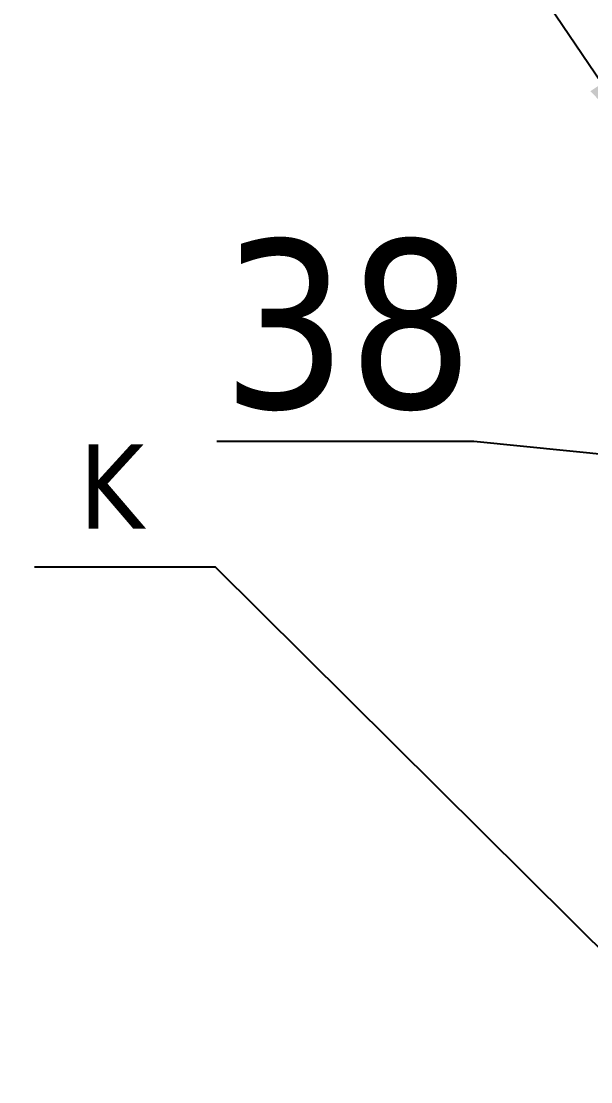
# Model space of a CAD drawing. Header units: millimetres. Extents: x 651 to 8859, y -354 to 894.
# Drawn here: x 2299.06 to 2316, y 65.37 to 96.87 of the extents above; entities that cross this region are included whole.
import ezdxf
from ezdxf import colors
from ezdxf.entities.mleader import LeaderData, LeaderLine
from ezdxf.math import Vec2, Vec3

# ---------------------------------------------------------------- set-up
doc = ezdxf.new("R2010")
doc.units = ezdxf.units.MM
doc.layers.get('0').update_dxf_attribs({"lineweight": 18})
doc.layers.add('cienka', color=7, linetype='Continuous', lineweight=9)
doc.styles.get("Standard").update_dxf_attribs({"font": 'tahoma.ttf'})

# ---------------------------------------------------------------- blocks, each defined once
blk = doc.blocks.new('_Dot')
at = {"color": 0, "linetype": 'ByBlock', "lineweight": -2}
blk.add_line((-0.5, 0), (-1, 0), dxfattribs=at)
at = {"color": 0, "linetype": 'ByBlock', "const_width": 0.5}
blk.add_lwpolyline([(-0.25, 0, 1), (0.25, 0, 1)], format="xyb", close=True, dxfattribs=at)

msp = doc.modelspace()

# ---------------------------------------------------------------- texts
at = {"layer": 'cienka', "insert": (2301.743, 83.051), "char_height": 2.5, "attachment_point": 5}
msp.add_mtext_dynamic_manual_height_columns('K', width=4.57131, gutter_width=12.5, heights=[0], dxfattribs=at)

# ---------------------------------------------------------------- leaders
at = {"layer": 'cienka'}
ml = msp.add_multileader_mtext('Standard', dxfattribs=at)
ml.set_content('')
ml.set_leader_properties()
ml.build(insert=Vec2(0, 0))
ml.multileader.update_dxf_attribs({"text_left_attachment_type": 6, "text_right_attachment_type": 6, "text_top_attachment_type": 10, "dogleg_length": 13.301, "arrow_head_size": 2.5})
ctx = ml.context
ctx.base_point, ctx.arrow_head_size, ctx.landing_gap_size, ctx.plane_origin = Vec3(2299.059, 112.58), 2.5, 1, Vec3(2317.731, 91.882)
ctx.left_attachment, ctx.right_attachment, ctx.bottom_attachment = 6, 6, 10
notes = []
notes.append((ctx, [(0, (1, 1, 0), (2304.435, 112.58), (-1, 0), 5.376, [(0, [(2317.731, 92.957)], 0, [])])]))
ctx.mtext, ml.multileader.dxf.content_type = None, 0
ml = msp.add_multileader_mtext('Standard', dxfattribs=at)
ml.set_content('38', color=256)
ml.set_leader_properties()
ml.set_arrow_properties(name='DOT')
ml.build(insert=Vec2(0, 0))
ml.multileader.update_dxf_attribs({"has_dogleg": 0, "text_left_attachment_type": 5, "text_right_attachment_type": 6, "text_top_attachment_type": 10, "dogleg_length": 0, "arrow_head_size": 1})
ctx = ml.context
ctx.base_point, ctx.char_height, ctx.arrow_head_size, ctx.landing_gap_size, ctx.plane_origin = Vec3(2305.587, 84.271), 5, 1, 0, Vec3(2344.972, 170.271)
ctx.left_attachment, ctx.right_attachment, ctx.bottom_attachment, ctx.text_align_type = 5, 6, 10, 2
notes.append((ctx, [(0, (1, 1, 0), (2312.522, 84.385), (-1, 0), 0, [(0, [(2328.401, 82.811)], 0, [])])]))
ctx.mtext.insert, ctx.mtext.alignment, ctx.mtext.flow_direction = Vec3(2312.522, 90.385), 3, 5
ml = msp.add_multileader_mtext('Standard', dxfattribs=at)
ml.set_content('')
ml.set_leader_properties()
ml.build(insert=Vec2(0, 0))
ml.multileader.update_dxf_attribs({"text_left_attachment_type": 6, "text_right_attachment_type": 6, "text_top_attachment_type": 10, "dogleg_length": 13.301, "arrow_head_size": 2.5})
ctx = ml.context
ctx.base_point, ctx.arrow_head_size, ctx.landing_gap_size, ctx.plane_origin = Vec3(2299.457, 80.656), 2.5, 1, Vec3(2318.13, 59.958)
ctx.left_attachment, ctx.right_attachment, ctx.bottom_attachment = 6, 6, 10
notes.append((ctx, [(0, (1, 1, 0), (2304.834, 80.656), (-1, 0), 5.376, [(0, [(2320.251, 65.368)], 0, [])])]))
ctx.mtext, ml.multileader.dxf.content_type = None, 0
for ctx, leaders in notes:
    for number, flags, end, landing, length, lines in leaders:
        leader = LeaderData()
        leader.index, (leader.has_last_leader_line, leader.has_dogleg_vector, leader.attachment_direction) = number, flags
        leader.last_leader_point, leader.dogleg_vector, leader.dogleg_length = Vec3(end), Vec3(landing), length
        for number, points, colour, breaks in lines:
            line = LeaderLine()
            line.index, line.vertices, line.color, line.breaks = number, Vec3.list(points), colors.encode_raw_color(colour), breaks
            leader.lines.append(line)
        ctx.leaders.append(leader)

doc.saveas('drawing.dxf')
